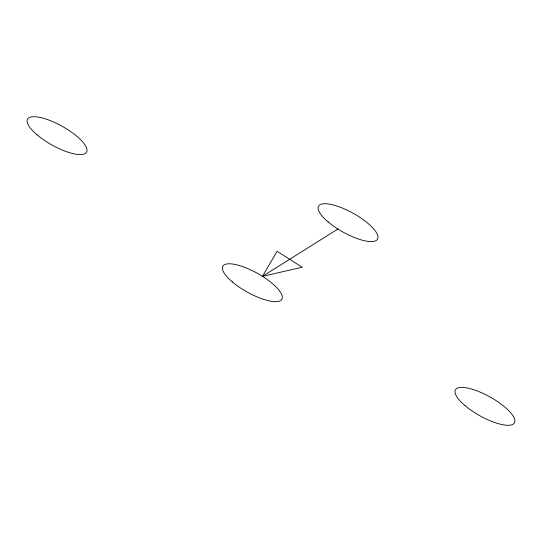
<?xml version="1.0" encoding="UTF-8"?>
<svg xmlns="http://www.w3.org/2000/svg" width="542" height="542" viewBox="0 0 542 542"><rect width="100%" height="100%" fill="white"/><g stroke="black" fill="none" stroke-linecap="round" stroke-linejoin="round"><path stroke-width="0.81" d="M262.477 276.345L277.084 251.319L302.253 267.247L262.477 276.345L337.849 229.049M232.43 282.003A33.8 10.671 29.2 0 0 281.677 299.462A33.8 10.671 29.2 0 0 242.884 266.684A33.8 10.671 29.2 0 0 232.43 282.003M328.14 221.935A33.8 10.671 29.2 0 0 377.388 239.395A33.8 10.671 29.2 0 0 338.594 206.617A33.8 10.671 29.2 0 0 328.14 221.935M37.161 134.931A33.8 10.671 29.2 0 0 86.408 152.39A33.8 10.671 29.2 0 0 47.615 119.613A33.8 10.671 29.2 0 0 37.161 134.931M465.036 405.64A33.8 10.671 29.2 0 0 514.29 423.106A33.8 10.671 29.2 0 0 475.497 390.321A33.8 10.671 29.2 0 0 465.036 405.64"/></g></svg>
